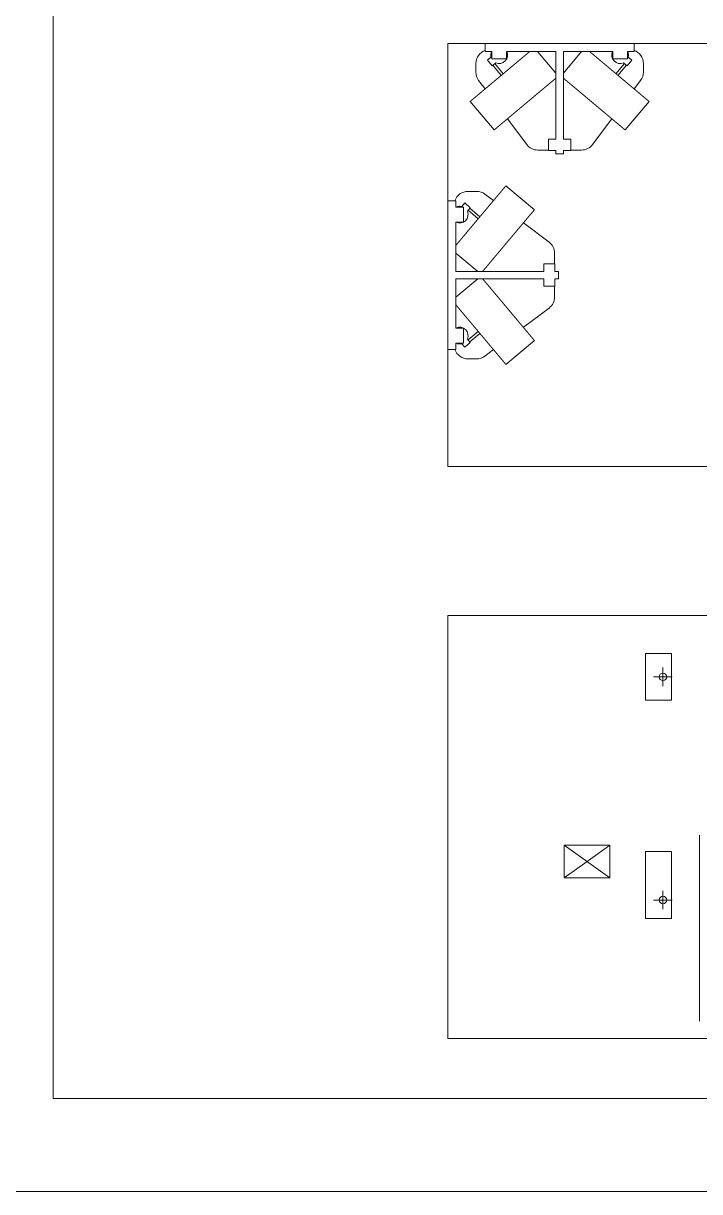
# Model space of a CAD drawing. Header units: millimetres. Extents: x 3056 to 110866, y 16649 to 58349.
# Drawn here: x 91226 to 94858, y 27499 to 33777 of the extents above; entities that cross this region are included whole.
import ezdxf

# ---------------------------------------------------------------- set-up
doc = ezdxf.new("R2010")
doc.units = ezdxf.units.MM
doc.layers.add('1', color=7, linetype='Continuous', true_color=0xffffff)

msp = doc.modelspace()

# ---------------------------------------------------------------- linework, layer by layer
at = {"layer": '1', "color": 143, "linetype": 'Continuous', "lineweight": 13}
for p, q in [((91386.5, 27999.3), (91386.5, 47349.3)), ((110866.5, 27999.3), (91386.5, 27999.3)), ((3056.5, 27499.3), (110866.5, 27499.3))]:
    msp.add_line(p, q, dxfattribs=at)
at = {"layer": '1', "color": 9, "linetype": 'Continuous', "lineweight": 13}
for p, q in [((91386.5, 27999.3), (91386.5, 47349.3)), ((93328.5, 27999.3), (91386.5, 27999.3))]:
    msp.add_line(p, q, dxfattribs=at)
at = {"layer": '1', "color": 80, "linetype": 'Continuous', "lineweight": 13}
for p, q in [((93506.5, 31395.3), (93506.5, 33669.3)), ((93506.5, 31395.3), (93506.5, 33669.3)), ((93506.5, 33669.3), (99133.5, 33669.3)), ((93506.5, 33669.3), (99133.5, 33669.3)), ((93706.5, 33669.3), (93706.5, 33626.3)), ((94506.5, 33669.3), (94506.5, 33626.3)), ((93706.5, 33626.3), (93741.5, 33626.3)), ((93737.6, 33595.1), (93718.9, 33579.4)), ((93741.5, 33626.3), (93741.5, 33586.3)), ((93821.5, 33586.3), (93741.5, 33586.3)), ((93821.5, 33626.3), (94086.5, 33626.3)), ((93821.5, 33626.3), (93821.5, 33586.3)), ((94086.5, 33509.2), (93988.2, 33626.3)), ((94086.5, 33626.3), (94086.5, 33154.3)), ((94126.5, 33626.3), (94126.5, 33154.3)), ((94224.7, 33626.3), (94126.5, 33509.2)), ((94126.5, 33626.3), (94391.5, 33626.3)), ((94391.5, 33626.3), (94391.5, 33586.3)), ((94471.5, 33586.3), (94391.5, 33586.3)), ((94471.5, 33626.3), (94506.5, 33626.3)), ((94471.5, 33626.3), (94471.5, 33586.3)), ((94475.3, 33595.1), (94494.1, 33579.4)), ((93656.5, 33515.3), (93656.5, 33561.3)), ((93744.1, 33549.3), (93718.9, 33579.4)), ((93762.9, 33565), (93744.1, 33549.3)), ((93747.6, 33552.2), (93793.2, 33497.8)), ((93803.9, 33506.8), (93758.3, 33561.2)), ((94454.7, 33561.2), (94409, 33506.8)), ((94419.7, 33497.8), (94465.4, 33552.2)), ((94450.1, 33565), (94468.8, 33549.3)), ((94468.8, 33549.3), (94494.1, 33579.4)), ((94556.5, 33561.3), (94556.5, 33515.3)), ((93671.5, 33470.3), (93705.8, 33424.5)), ((94507.1, 33424.5), (94541.5, 33470.3)), ((93626.2, 33357.7), (93754.8, 33204.5)), ((94458.2, 33204.5), (94586.7, 33357.7)), ((93826, 33264.2), (93929.5, 33126.3)), ((94283.5, 33126.3), (94386.9, 33264.2)), ((94046.5, 33154.3), (94046.5, 33094.3)), ((94086.5, 33154.3), (94046.5, 33154.3)), ((94126.5, 33154.3), (94166.5, 33154.3)), ((94166.5, 33154.3), (94166.5, 33094.3)), ((94046.5, 33096.3), (93989.5, 33096.3)), ((94086.5, 33094.3), (94046.5, 33094.3)), ((94086.5, 33094.3), (94086.5, 33076.3)), ((94126.5, 33094.3), (94166.5, 33094.3)), ((94126.5, 33094.3), (94126.5, 33076.3)), ((94126.7, 33091.6), (94126.5, 33091.6)), ((94126.7, 33091.6), (94126.7, 33094.3)), ((94223.5, 33096.3), (94166.5, 33096.3)), ((94126.5, 33076.3), (94086.5, 33076.3)), ((93971.3, 32776), (93818.1, 32904.6)), ((93614.5, 32874.3), (93660.5, 32874.3)), ((93751.3, 32824.9), (93705.5, 32859.3)), ((93506.5, 32824.3), (93549.5, 32824.3)), ((93549.5, 32789.3), (93549.5, 32824.3)), ((93549.5, 32789.3), (93589.5, 32789.3)), ((93580.6, 32793.2), (93596.4, 32811.9)), ((93589.5, 32789.3), (93589.5, 32709.3)), ((93626.5, 32786.7), (93596.4, 32811.9)), ((93610.7, 32767.9), (93626.5, 32786.7)), ((93614.6, 32772.5), (93669, 32726.8)), ((93678, 32737.6), (93623.6, 32783.2)), ((93549.5, 32709.3), (93589.5, 32709.3)), ((93549.5, 32444.3), (93549.5, 32709.3)), ((94049.5, 32601.3), (93911.5, 32704.8)), ((93549.5, 32542.5), (93666.5, 32444.3)), ((94079.5, 32541.3), (94079.5, 32484.3)), ((94021.5, 32484.3), (94081.5, 32484.3)), ((94021.5, 32444.3), (94021.5, 32484.3)), ((94081.5, 32444.3), (94081.5, 32484.3)), ((93549.5, 32444.3), (94021.5, 32444.3)), ((93549.5, 32139.3), (93549.5, 32404.3)), ((93666.5, 32404.3), (93549.5, 32306.1)), ((93549.5, 32404.3), (94021.5, 32404.3)), ((94021.5, 32404.3), (94021.5, 32364.3)), ((94084.1, 32444.6), (94081.5, 32444.5)), ((94081.5, 32444.3), (94099.5, 32444.3)), ((94081.5, 32404.3), (94099.5, 32404.3)), ((94081.5, 32404.3), (94081.5, 32364.3)), ((94084.1, 32444.6), (94084.1, 32444.3)), ((94099.5, 32444.3), (94099.5, 32404.3)), ((94021.5, 32364.3), (94081.5, 32364.3)), ((94079.5, 32364.3), (94079.5, 32307.3)), ((93911.5, 32143.8), (94049.5, 32247.3)), ((93549.5, 32139.3), (93589.5, 32139.3)), ((93589.5, 32139.3), (93589.5, 32059.3)), ((93610.7, 32080.7), (93626.5, 32061.9)), ((93669, 32121.8), (93614.6, 32076.1)), ((93623.6, 32065.4), (93678, 32111)), ((93506.5, 32024.3), (93549.5, 32024.3)), ((93549.5, 32059.3), (93589.5, 32059.3)), ((93549.5, 32024.3), (93549.5, 32059.3)), ((93580.6, 32055.4), (93596.4, 32036.7)), ((93626.5, 32061.9), (93596.4, 32036.7)), ((93705.5, 31989.3), (93751.3, 32023.7)), ((93818.1, 31944), (93971.3, 32072.6)), ((93660.5, 31974.3), (93614.5, 31974.3)), ((99133.5, 31395.3), (93506.5, 31395.3)), ((99133.5, 31395.3), (93506.5, 31395.3)), ((93506.5, 28321.3), (93506.5, 30595.3)), ((93506.5, 28321.3), (93506.5, 30595.3)), ((93506.5, 30595.3), (99133.5, 30595.3)), ((93506.5, 30595.3), (99133.5, 30595.3)), ((94707, 30390.3), (94567, 30390.3)), ((94567, 30390.3), (94567, 30140.3)), ((94707, 30140.3), (94707, 30390.3)), ((94711.5, 30265.3), (94611.5, 30265.3)), ((94661.5, 30215.3), (94661.5, 30315.3)), ((94567, 30140.3), (94707, 30140.3)), ((94131.5, 29360.3), (94375.5, 29186.3)), ((94131.5, 29360.3), (94375.5, 29360.3)), ((94131.5, 29186.3), (94131.5, 29360.3)), ((94375.5, 29360.3), (94253.5, 29273.3)), ((94375.5, 29360.3), (94375.5, 29186.3)), ((94567, 29326.3), (94567, 28966.3)), ((94707, 29326.3), (94567, 29326.3)), ((94707, 28966.3), (94707, 29326.3)), ((94131.5, 29186.3), (94253.5, 29273.3)), ((94375.5, 29186.3), (94131.5, 29186.3)), ((94711.5, 29066.3), (94611.5, 29066.3)), ((94661.5, 29016.3), (94661.5, 29116.3)), ((94567, 28966.3), (94707, 28966.3)), ((99133.5, 28321.3), (93506.5, 28321.3)), ((99133.5, 28321.3), (93506.5, 28321.3))]:
    msp.add_line(p, q, dxfattribs=at)
for centre in [(94661.5, 30265.3), (94661.5, 29066.3)]:
    msp.add_circle(centre, 20, dxfattribs=at)
for centre, radius, start, end in [((93731.5, 33561.3), 75, 109.47234, 180), ((93781.5, 33606.3), 45.2, 153.76834, 194.26216), ((93781.5, 33606.3), 45.2, 245.73784, 26.2321), ((94431.5, 33606.3), 45.2, 153.7679, 294.26216), ((94431.5, 33606.3), 45.2, 345.73784, 26.23166), ((94481.5, 33561.3), 75, 0, 70.52766), ((93731.5, 33515.3), 75, 180, 216.8699), ((94481.5, 33515.3), 75, 323.1301, 0), ((93989.5, 33171.3), 75, 216.8699, 270), ((94223.5, 33171.3), 75, 270, 323.1301), ((93614.5, 32799.3), 75, 90, 160.52766), ((93660.5, 32799.3), 75, 53.1301, 90), ((93569.5, 32749.3), 45.2, 75.73784, 116.23166), ((93569.5, 32749.3), 45.2, 243.7679, 24.26216), ((94004.5, 32541.3), 75, 0, 53.1301), ((94004.5, 32307.3), 75, 306.8699, 360), ((93569.5, 32099.3), 45.2, 335.73784, 116.2321), ((93614.5, 32049.3), 75, 199.47234, 270), ((93569.5, 32099.3), 45.2, 243.76834, 284.26216), ((93660.5, 32049.3), 75, 270, 306.8699)]:
    msp.add_arc(centre, radius, start, end, dxfattribs=at)
for points, knots in [([(93946.3, 33626.3), (93943.6, 33624), (93942.1, 33622.8), (93940.7, 33621.6), (93939.2, 33620.3), (93937.7, 33619), (93936.1, 33617.7), (93934.5, 33616.4), (93932.9, 33615), (93931.3, 33613.7), (93927.9, 33610.8), (93926.1, 33609.3), (93924.4, 33607.9), (93920.8, 33604.8), (93917, 33601.7), (93915.1, 33600.1), (93913.2, 33598.5), (93911.2, 33596.8), (93909.2, 33595.2), (93907.2, 33593.5), (93903.1, 33590), (93901.1, 33588.3), (93898.9, 33586.5), (93894.7, 33582.9), (93892.5, 33581.1), (93888.1, 33577.4), (93885.8, 33575.5), (93883.6, 33573.6), (93879, 33569.8), (93876.7, 33567.9), (93874.4, 33565.9), (93869.7, 33562), (93867.3, 33559.9), (93864.9, 33557.9), (93862.5, 33555.9), (93860, 33553.9), (93857.6, 33551.8), (93855.1, 33549.8), (93850.2, 33545.6), (93845.2, 33541.4), (93840.2, 33537.2), (93835.1, 33532.9), (93832.5, 33530.8), (93827.4, 33526.5), (93824.8, 33524.3), (93819.7, 33520), (93817.1, 33517.8), (93814.5, 33515.7), (93811.9, 33513.5), (93809.3, 33511.3), (93806.7, 33509.1), (93804.1, 33506.9), (93801.5, 33504.7), (93796.3, 33500.4), (93793.7, 33498.2), (93791, 33496), (93788.4, 33493.8), (93785.9, 33491.6), (93783.2, 33489.5), (93778.1, 33485.1), (93772.9, 33480.8), (93770.3, 33478.6), (93767.8, 33476.5), (93762.6, 33472.2), (93757.6, 33467.9), (93755, 33465.8), (93752.5, 33463.7), (93750, 33461.6), (93745, 33457.4), (93740.1, 33453.3), (93737.7, 33451.2), (93732.8, 33447.1), (93730.4, 33445.1), (93728, 33443.1), (93723.3, 33439.2), (93718.6, 33435.2), (93716.4, 33433.3), (93714.1, 33431.4), (93711.8, 33429.5), (93709.6, 33427.6), (93705.1, 33423.9), (93700.8, 33420.3), (93698.7, 33418.5), (93696.6, 33416.7), (93694.5, 33415), (93692.4, 33413.2), (93690.4, 33411.5), (93688.3, 33409.8), (93686.4, 33408.2), (93682.5, 33404.9), (93678.7, 33401.7), (93676.8, 33400.1), (93673.2, 33397.1), (93669.6, 33394.1), (93667.9, 33392.7), (93666.2, 33391.3), (93663, 33388.5), (93659.8, 33385.9), (93658.3, 33384.6), (93656.8, 33383.3), (93655.3, 33382.1), (93652.5, 33379.7), (93651.1, 33378.6), (93649.8, 33377.5), (93648.5, 33376.4), (93647.2, 33375.3), (93644.8, 33373.3), (93643.6, 33372.3), (93642.5, 33371.4), (93641.4, 33370.4), (93640.4, 33369.6), (93639.4, 33368.7), (93637.4, 33367.1), (93636.5, 33366.4), (93635.7, 33365.6), (93634, 33364.2), (93633.3, 33363.6), (93632.6, 33363), (93631.9, 33362.4), (93631.2, 33361.9), (93630.6, 33361.4), (93630.1, 33360.9), (93629, 33360.1), (93628.2, 33359.3), (93627.8, 33359), (93627.5, 33358.7), (93627.2, 33358.5), (93626.9, 33358.3), (93626.7, 33358.1), (93626.5, 33357.9), (93626.4, 33357.8), (93626.3, 33357.7), (93626.2, 33357.7), (93626.2, 33357.7)], [0, 0, 0.008593, 0.013095, 0.017594, 0.022313, 0.027014, 0.031931, 0.036829, 0.041921, 0.047017, 0.057596, 0.063079, 0.068558, 0.079865, 0.091513, 0.097522, 0.103508, 0.109664, 0.115836, 0.122154, 0.134944, 0.141401, 0.148036, 0.1614, 0.168169, 0.181937, 0.188967, 0.195982, 0.210264, 0.217532, 0.224776, 0.239517, 0.246986, 0.254436, 0.262004, 0.269569, 0.277212, 0.284852, 0.300321, 0.315924, 0.331662, 0.347527, 0.355499, 0.371522, 0.379533, 0.395667, 0.403761, 0.41186, 0.419966, 0.428092, 0.436227, 0.444357, 0.452495, 0.468763, 0.476921, 0.485055, 0.493185, 0.501291, 0.509422, 0.525618, 0.541752, 0.549783, 0.557795, 0.573786, 0.589659, 0.597528, 0.605401, 0.613226, 0.62877, 0.644172, 0.651816, 0.666961, 0.674434, 0.681927, 0.696676, 0.711219, 0.718364, 0.725533, 0.732552, 0.73959, 0.753405, 0.766959, 0.773578, 0.780221, 0.786705, 0.793205, 0.799531, 0.805873, 0.812057, 0.824254, 0.836119, 0.841951, 0.853313, 0.864295, 0.869613, 0.87491, 0.885157, 0.895008, 0.89974, 0.904487, 0.908998, 0.917852, 0.922176, 0.926282, 0.930385, 0.934282, 0.941854, 0.945549, 0.948995, 0.952457, 0.955678, 0.958914, 0.964927, 0.967705, 0.970478, 0.975565, 0.977861, 0.980171, 0.982248, 0.984305, 0.986149, 0.987973, 0.991146, 0.993852, 0.994948, 0.996063, 0.996926, 0.997784, 0.998386, 0.999011, 0.999375, 0.999743, 0.999869, 1, 1]), ([(94586.7, 33357.7), (94586.7, 33357.7), (94586.7, 33357.7), (94586.5, 33357.8), (94586.4, 33357.9), (94586.2, 33358.1), (94586, 33358.3), (94585.8, 33358.5), (94585.5, 33358.7), (94584.8, 33359.3), (94583.9, 33360.1), (94582.9, 33360.9), (94582.3, 33361.4), (94581.7, 33361.9), (94581.1, 33362.4), (94580.4, 33363), (94579.7, 33363.6), (94578.1, 33364.9), (94577.3, 33365.6), (94576.4, 33366.4), (94575.5, 33367.1), (94573.6, 33368.7), (94572.6, 33369.6), (94571.5, 33370.4), (94570.4, 33371.4), (94569.3, 33372.3), (94568.1, 33373.3), (94565.7, 33375.3), (94564.5, 33376.4), (94563.1, 33377.5), (94561.8, 33378.6), (94560.4, 33379.7), (94557.6, 33382.1), (94554.6, 33384.6), (94553.1, 33385.9), (94550, 33388.5), (94546.7, 33391.3), (94545, 33392.7), (94543.3, 33394.1), (94541.5, 33395.6), (94539.8, 33397.1), (94538, 33398.6), (94536.1, 33400.1), (94532.4, 33403.3), (94530.5, 33404.9), (94528.5, 33406.5), (94526.6, 33408.2), (94524.6, 33409.8), (94522.6, 33411.5), (94518.5, 33415), (94516.4, 33416.7), (94514.3, 33418.5), (94512.1, 33420.3), (94510, 33422.1), (94507.8, 33423.9), (94503.4, 33427.6), (94498.9, 33431.4), (94496.6, 33433.3), (94494.3, 33435.2), (94492, 33437.2), (94489.6, 33439.2), (94487.3, 33441.1), (94484.9, 33443.1), (94480.1, 33447.1), (94475.3, 33451.2), (94472.8, 33453.3), (94470.4, 33455.3), (94467.9, 33457.4), (94465.4, 33459.5), (94462.9, 33461.6), (94457.9, 33465.8), (94455.4, 33467.9), (94450.3, 33472.2), (94447.7, 33474.3), (94445.2, 33476.5), (94440, 33480.8), (94434.9, 33485.1), (94429.7, 33489.5), (94427.1, 33491.6), (94424.5, 33493.8), (94421.9, 33496), (94419.3, 33498.2), (94416.7, 33500.4), (94411.5, 33504.7), (94408.9, 33506.9), (94406.3, 33509.1), (94403.7, 33511.3), (94398.5, 33515.7), (94395.9, 33517.8), (94393.3, 33520), (94388.1, 33524.3), (94385.5, 33526.5), (94383, 33528.7), (94380.4, 33530.8), (94377.9, 33532.9), (94372.8, 33537.2), (94367.8, 33541.4), (94362.8, 33545.6), (94357.8, 33549.8), (94355.4, 33551.8), (94352.9, 33553.9), (94350.5, 33555.9), (94348.1, 33557.9), (94343.3, 33562), (94340.9, 33563.9), (94338.6, 33565.9), (94336.2, 33567.9), (94333.9, 33569.8), (94329.4, 33573.6), (94327.1, 33575.5), (94324.9, 33577.4), (94322.7, 33579.3), (94320.4, 33581.1), (94318.3, 33582.9), (94316.1, 33584.8), (94311.9, 33588.3), (94309.8, 33590), (94307.7, 33591.8), (94305.7, 33593.5), (94301.7, 33596.8), (94299.8, 33598.5), (94297.8, 33600.1), (94294.1, 33603.3), (94292.2, 33604.8), (94288.6, 33607.9), (94286.8, 33609.3), (94285.1, 33610.8), (94281.7, 33613.7), (94280, 33615), (94278.4, 33616.4), (94276.8, 33617.7), (94273.8, 33620.3), (94272.3, 33621.6), (94270.8, 33622.8), (94269.4, 33624), (94266.6, 33626.3)], [0, 0, 0.000112, 0.000239, 0.000607, 0.000971, 0.001596, 0.002217, 0.003075, 0.003938, 0.00613, 0.008836, 0.012009, 0.013852, 0.015676, 0.017753, 0.019811, 0.022121, 0.02698, 0.029504, 0.032277, 0.035055, 0.041068, 0.044305, 0.047545, 0.050987, 0.054453, 0.058128, 0.065701, 0.069598, 0.0737, 0.077827, 0.082131, 0.090986, 0.100243, 0.104975, 0.114827, 0.125073, 0.130371, 0.135688, 0.14118, 0.146691, 0.152353, 0.158034, 0.169737, 0.17575, 0.181768, 0.187928, 0.194112, 0.200454, 0.21328, 0.219765, 0.226407, 0.233046, 0.239804, 0.246581, 0.260396, 0.274473, 0.281622, 0.288787, 0.296059, 0.303311, 0.310705, 0.31808, 0.333027, 0.348172, 0.355835, 0.363483, 0.371218, 0.378956, 0.386782, 0.402461, 0.41035, 0.426223, 0.434199, 0.442195, 0.458257, 0.474391, 0.490588, 0.498699, 0.506825, 0.514956, 0.52309, 0.531228, 0.547497, 0.555654, 0.563785, 0.5719, 0.588152, 0.596231, 0.604326, 0.62046, 0.628491, 0.636518, 0.644494, 0.652467, 0.668331, 0.68407, 0.699674, 0.715143, 0.722783, 0.730426, 0.737991, 0.745559, 0.760498, 0.767849, 0.77522, 0.782484, 0.789732, 0.804014, 0.811029, 0.818059, 0.824943, 0.831847, 0.838597, 0.845366, 0.858596, 0.865073, 0.87153, 0.877863, 0.890334, 0.89649, 0.902496, 0.91431, 0.920153, 0.93146, 0.93692, 0.942403, 0.952983, 0.958079, 0.96317, 0.968088, 0.977686, 0.982406, 0.986904, 0.991407, 1, 1]), ([(94086.5, 33482.8), (94085.4, 33481.9), (94084.4, 33481.1), (94082.2, 33479.2), (94081, 33478.2), (94079.9, 33477.3), (94078.6, 33476.2), (94076.1, 33474.1), (94074.8, 33473), (94072, 33470.7), (94070.6, 33469.5), (94069.1, 33468.2), (94067.6, 33467), (94066.1, 33465.7), (94064.5, 33464.4), (94063, 33463.1), (94061.3, 33461.7), (94059.7, 33460.3), (94058, 33458.9), (94056.3, 33457.5), (94052.8, 33454.5), (94051, 33453), (94049.2, 33451.5), (94047.3, 33449.9), (94045.4, 33448.4), (94043.5, 33446.8), (94041.6, 33445.1), (94039.6, 33443.5), (94037.6, 33441.8), (94033.6, 33438.4), (94031.5, 33436.7), (94029.4, 33435), (94025.2, 33431.4), (94023, 33429.6), (94020.9, 33427.8), (94018.7, 33425.9), (94016.5, 33424.1), (94014.2, 33422.2), (94009.7, 33418.4), (94007.4, 33416.5), (94005.1, 33414.5), (94002.8, 33412.6), (94000.4, 33410.6), (93998, 33408.6), (93995.7, 33406.6), (93990.8, 33402.6), (93988.4, 33400.5), (93986, 33398.5), (93983.5, 33396.4), (93981.1, 33394.3), (93978.6, 33392.3), (93973.6, 33388.1), (93968.5, 33383.9), (93966, 33381.7), (93963.5, 33379.6), (93960.9, 33377.5), (93958.4, 33375.3), (93955.8, 33373.2), (93953.2, 33371), (93950.6, 33368.8), (93945.5, 33364.5), (93942.9, 33362.3), (93940.3, 33360.1), (93937.7, 33358), (93932.5, 33353.6), (93927.3, 33349.2), (93922.1, 33344.9), (93919.5, 33342.7), (93914.3, 33338.3), (93911.7, 33336.1), (93909.1, 33334), (93906.5, 33331.8), (93903.9, 33329.6), (93898.8, 33325.3), (93896.2, 33323.1), (93893.6, 33321), (93891.1, 33318.9), (93886, 33314.6), (93883.5, 33312.5), (93878.5, 33308.3), (93876, 33306.2), (93871, 33302), (93868.6, 33300), (93863.7, 33295.9), (93858.9, 33291.8), (93856.5, 33289.8), (93851.8, 33285.9), (93849.4, 33283.9), (93847.1, 33282), (93842.5, 33278.1), (93840.3, 33276.2), (93838, 33274.3), (93835.8, 33272.5), (93833.6, 33270.6), (93829.3, 33267), (93827.2, 33265.2), (93825, 33263.4), (93820.9, 33260), (93818.9, 33258.3), (93816.8, 33256.6), (93814.9, 33254.9), (93812.9, 33253.2), (93811, 33251.6), (93807.2, 33248.4), (93805.3, 33246.9), (93803.5, 33245.4), (93801.7, 33243.8), (93799.9, 33242.4), (93798.2, 33240.9), (93796.5, 33239.5), (93794.8, 33238), (93793.1, 33236.7), (93789.9, 33234), (93788.3, 33232.6), (93786.8, 33231.4), (93785.3, 33230.1), (93782.4, 33227.7), (93781, 33226.5), (93779.6, 33225.4), (93777, 33223.1), (93774.5, 33221.1), (93772.2, 33219.1), (93771.1, 33218.2), (93770, 33217.2), (93768.9, 33216.4), (93767.9, 33215.5), (93766.9, 33214.7), (93766, 33213.9), (93765.1, 33213.1), (93764.2, 33212.4), (93763.4, 33211.7), (93762.6, 33211), (93761.1, 33209.8), (93760.4, 33209.2), (93759.8, 33208.7), (93758.6, 33207.7), (93757.6, 33206.8), (93757.2, 33206.5), (93756.7, 33206.1), (93756.4, 33205.8), (93756, 33205.5), (93755.5, 33205.1), (93755.3, 33204.9), (93755.1, 33204.7), (93755, 33204.6), (93754.8, 33204.5), (93754.8, 33204.5), (93754.8, 33204.5)], [0, 0, 0.003119, 0.006216, 0.012852, 0.016391, 0.019912, 0.023669, 0.031358, 0.03531, 0.043611, 0.047975, 0.05232, 0.056879, 0.061415, 0.066164, 0.070891, 0.075832, 0.08075, 0.085855, 0.090963, 0.101547, 0.107007, 0.112463, 0.118084, 0.123723, 0.129508, 0.135307, 0.141248, 0.147205, 0.1594, 0.16565, 0.171904, 0.184672, 0.191205, 0.197719, 0.204381, 0.211025, 0.217813, 0.231475, 0.238367, 0.245377, 0.252372, 0.259485, 0.266594, 0.273784, 0.288296, 0.295597, 0.302973, 0.310346, 0.317811, 0.325271, 0.34033, 0.355519, 0.363155, 0.370807, 0.3785, 0.386213, 0.393945, 0.401692, 0.409477, 0.42507, 0.432867, 0.440705, 0.448529, 0.464221, 0.479921, 0.495622, 0.503468, 0.519138, 0.52698, 0.534777, 0.542589, 0.550374, 0.565906, 0.573638, 0.58135, 0.589044, 0.604355, 0.611953, 0.627077, 0.63461, 0.649539, 0.656934, 0.671615, 0.686128, 0.69334, 0.707567, 0.714566, 0.721579, 0.735371, 0.742159, 0.748951, 0.755595, 0.762262, 0.775335, 0.781723, 0.788129, 0.800638, 0.806739, 0.81286, 0.818805, 0.824765, 0.830572, 0.842019, 0.847643, 0.853122, 0.858586, 0.863882, 0.869181, 0.874309, 0.879421, 0.884362, 0.89406, 0.89881, 0.903354, 0.907916, 0.916652, 0.920825, 0.924979, 0.932898, 0.94042, 0.947507, 0.950851, 0.954173, 0.957296, 0.960401, 0.963302, 0.9662, 0.96888, 0.971557, 0.973993, 0.976448, 0.980908, 0.982893, 0.984894, 0.988414, 0.991477, 0.992782, 0.994084, 0.995146, 0.996222, 0.997879, 0.99846, 0.999063, 0.999414, 0.99977, 0.999892, 1, 1]), ([(94458.2, 33204.5), (94458.1, 33204.5), (94458.1, 33204.5), (94458, 33204.6), (94457.9, 33204.7), (94457.7, 33204.9), (94457.5, 33205.1), (94456.9, 33205.5), (94456.6, 33205.8), (94456.2, 33206.1), (94455.8, 33206.5), (94455.4, 33206.8), (94454.3, 33207.7), (94453.8, 33208.2), (94453.2, 33208.7), (94452.5, 33209.2), (94451.8, 33209.8), (94451.1, 33210.4), (94450.4, 33211), (94448.7, 33212.4), (94447.8, 33213.1), (94447, 33213.9), (94446, 33214.7), (94444, 33216.4), (94443, 33217.2), (94441.9, 33218.2), (94440.8, 33219.1), (94438.4, 33221.1), (94435.9, 33223.1), (94433.3, 33225.4), (94431.9, 33226.5), (94430.5, 33227.7), (94427.6, 33230.1), (94424.6, 33232.6), (94423, 33234), (94421.5, 33235.3), (94419.8, 33236.7), (94416.5, 33239.5), (94413, 33242.4), (94411.3, 33243.8), (94409.5, 33245.4), (94407.6, 33246.9), (94405.8, 33248.4), (94403.9, 33250), (94402, 33251.6), (94400.1, 33253.2), (94398.1, 33254.9), (94396.1, 33256.6), (94394.1, 33258.3), (94392, 33260), (94387.9, 33263.4), (94385.8, 33265.2), (94383.7, 33267), (94381.5, 33268.8), (94377.1, 33272.5), (94374.9, 33274.3), (94372.7, 33276.2), (94370.4, 33278.1), (94365.8, 33282), (94363.5, 33283.9), (94361.2, 33285.9), (94356.5, 33289.8), (94354.1, 33291.8), (94351.7, 33293.8), (94349.3, 33295.9), (94346.8, 33297.9), (94344.4, 33300), (94341.9, 33302), (94337, 33306.2), (94334.5, 33308.3), (94329.5, 33312.5), (94326.9, 33314.6), (94321.9, 33318.9), (94319.3, 33321), (94316.8, 33323.1), (94314.2, 33325.3), (94311.6, 33327.5), (94309, 33329.6), (94306.5, 33331.8), (94303.9, 33334), (94301.3, 33336.1), (94298.7, 33338.3), (94296.1, 33340.5), (94293.5, 33342.7), (94290.9, 33344.9), (94285.7, 33349.2), (94283.1, 33351.4), (94280.5, 33353.6), (94277.9, 33355.8), (94275.3, 33358), (94272.7, 33360.1), (94270.1, 33362.3), (94267.5, 33364.5), (94264.9, 33366.7), (94262.3, 33368.8), (94259.7, 33371), (94257.1, 33373.2), (94254.6, 33375.3), (94252, 33377.5), (94249.5, 33379.6), (94246.9, 33381.7), (94244.4, 33383.9), (94239.4, 33388.1), (94234.4, 33392.3), (94231.9, 33394.3), (94229.4, 33396.4), (94227, 33398.5), (94224.5, 33400.5), (94222.1, 33402.6), (94219.7, 33404.6), (94214.9, 33408.6), (94212.6, 33410.6), (94207.9, 33414.5), (94203.3, 33418.4), (94201, 33420.3), (94198.7, 33422.2), (94196.5, 33424.1), (94194.3, 33425.9), (94189.9, 33429.6), (94187.7, 33431.4), (94183.5, 33435), (94181.4, 33436.7), (94179.4, 33438.4), (94175.3, 33441.8), (94173.3, 33443.5), (94171.4, 33445.1), (94169.4, 33446.8), (94167.5, 33448.4), (94165.6, 33449.9), (94163.8, 33451.5), (94162, 33453), (94160.2, 33454.5), (94158.4, 33456), (94156.6, 33457.5), (94155, 33458.9), (94153.3, 33460.3), (94151.6, 33461.7), (94150, 33463.1), (94148.4, 33464.4), (94146.8, 33465.7), (94145.3, 33467), (94143.8, 33468.2), (94142.4, 33469.5), (94139.6, 33471.8), (94138.2, 33473), (94136.9, 33474.1), (94134.3, 33476.2), (94133.1, 33477.3), (94131.9, 33478.2), (94130.7, 33479.2), (94128.5, 33481.1), (94127.5, 33481.9), (94126.5, 33482.8)], [0, 0, 0.000126, 0.00023, 0.000585, 0.000955, 0.00154, 0.002139, 0.003796, 0.004854, 0.005916, 0.007217, 0.008523, 0.011585, 0.013346, 0.015125, 0.017106, 0.019111, 0.021322, 0.023552, 0.028462, 0.031138, 0.0338, 0.036697, 0.042722, 0.045827, 0.049167, 0.052493, 0.05958, 0.067101, 0.07502, 0.079193, 0.083348, 0.092083, 0.101209, 0.105958, 0.110712, 0.115638, 0.12571, 0.136118, 0.141414, 0.146897, 0.152357, 0.158, 0.163624, 0.169428, 0.175235, 0.181195, 0.187159, 0.193261, 0.199381, 0.211889, 0.218277, 0.224684, 0.231202, 0.244405, 0.251067, 0.257841, 0.264629, 0.278421, 0.285434, 0.292452, 0.306678, 0.313891, 0.321099, 0.328385, 0.335693, 0.343084, 0.350461, 0.36539, 0.372923, 0.388047, 0.395645, 0.410956, 0.41865, 0.426362, 0.434113, 0.441845, 0.449626, 0.457411, 0.465223, 0.473039, 0.480862, 0.488701, 0.496532, 0.504378, 0.520078, 0.527947, 0.535798, 0.543625, 0.551471, 0.559313, 0.567133, 0.574949, 0.582742, 0.590523, 0.598308, 0.606055, 0.613787, 0.6215, 0.629193, 0.636845, 0.6445, 0.659689, 0.674747, 0.682189, 0.689654, 0.697026, 0.704422, 0.711703, 0.719007, 0.733425, 0.740515, 0.754642, 0.768525, 0.775421, 0.782205, 0.788975, 0.795637, 0.808795, 0.815328, 0.828096, 0.83435, 0.8406, 0.852795, 0.858751, 0.864693, 0.870492, 0.876277, 0.881916, 0.887537, 0.892993, 0.898471, 0.903745, 0.909036, 0.914145, 0.91925, 0.924187, 0.929108, 0.933854, 0.938585, 0.94314, 0.94768, 0.952044, 0.96054, 0.964709, 0.968642, 0.976331, 0.980088, 0.983628, 0.987148, 0.993784, 0.9969, 1, 1]), ([(93818.1, 32904.6), (93818, 32904.5), (93817.9, 32904.4), (93817.8, 32904.2), (93817.7, 32904.1), (93817.5, 32903.9), (93817, 32903.3), (93816.7, 32902.9), (93816.4, 32902.6), (93815.7, 32901.7), (93815.3, 32901.2), (93814.9, 32900.7), (93814.4, 32900.1), (93813.9, 32899.5), (93813.3, 32898.9), (93812.8, 32898.2), (93812.2, 32897.5), (93811.5, 32896.7), (93810.8, 32895.9), (93810.2, 32895.1), (93809.4, 32894.2), (93808.7, 32893.3), (93807.9, 32892.4), (93806.2, 32890.4), (93805.3, 32889.3), (93803.5, 32887.1), (93801.5, 32884.8), (93800.4, 32883.5), (93799.4, 32882.3), (93798.3, 32881), (93797.2, 32879.7), (93796, 32878.3), (93794.9, 32876.9), (93792.4, 32874), (93789.9, 32871), (93787.2, 32867.8), (93784.5, 32864.5), (93781.6, 32861.1), (93780.2, 32859.4), (93778.7, 32857.6), (93775.6, 32854), (93774.1, 32852.1), (93772.5, 32850.2), (93770.9, 32848.3), (93769.3, 32846.4), (93765.9, 32842.4), (93764.2, 32840.4), (93762.5, 32838.4), (93759.1, 32834.2), (93755.5, 32830), (93751.9, 32825.6), (93750, 32823.4), (93748.1, 32821.2), (93746.2, 32819), (93744.4, 32816.7), (93742.4, 32814.4), (93740.5, 32812.1), (93738.6, 32809.8), (93736.6, 32807.5), (93734.6, 32805.1), (93732.6, 32802.7), (93730.6, 32800.3), (93728.6, 32798), (93726.6, 32795.5), (93724.6, 32793.1), (93720.5, 32788.2), (93718.4, 32785.7), (93714.2, 32780.7), (93712.1, 32778.2), (93707.9, 32773.2), (93703.6, 32768.1), (93699.3, 32763), (93697.2, 32760.4), (93695, 32757.9), (93690.7, 32752.7), (93688.5, 32750.1), (93684.1, 32744.9), (93682, 32742.3), (93679.8, 32739.7), (93677.6, 32737.1), (93675.4, 32734.5), (93673.2, 32731.9), (93671, 32729.3), (93668.8, 32726.7), (93666.7, 32724.1), (93664.5, 32721.5), (93660.1, 32716.3), (93657.9, 32713.7), (93655.8, 32711.1), (93653.6, 32708.5), (93651.4, 32705.9), (93647.1, 32700.8), (93645, 32698.2), (93642.8, 32695.7), (93638.6, 32690.6), (93634.3, 32685.6), (93630.1, 32680.6), (93626, 32675.6), (93623.9, 32673.2), (93619.9, 32668.3), (93617.8, 32665.9), (93615.8, 32663.5), (93613.8, 32661.1), (93609.9, 32656.4), (93607.9, 32654.1), (93606, 32651.8), (93604, 32649.5), (93600.2, 32644.9), (93598.3, 32642.7), (93596.5, 32640.5), (93594.7, 32638.3), (93592.8, 32636.1), (93591, 32634), (93587.5, 32629.7), (93585.7, 32627.6), (93582.3, 32623.5), (93580.6, 32621.5), (93577.3, 32617.6), (93575.7, 32615.7), (93574.1, 32613.7), (93570.9, 32610), (93569.4, 32608.2), (93567.9, 32606.4), (93566.4, 32604.6), (93565, 32602.9), (93563.5, 32601.2), (93560.7, 32597.9), (93559.4, 32596.2), (93558.1, 32594.7), (93556.7, 32593.1), (93555.5, 32591.6), (93554.2, 32590.1), (93551.8, 32587.2), (93549.5, 32584.4)], [0, 0, 0.000243, 0.000603, 0.000984, 0.001588, 0.002212, 0.003937, 0.005043, 0.006144, 0.008832, 0.010419, 0.012018, 0.013839, 0.015681, 0.01774, 0.01982, 0.022117, 0.024431, 0.026967, 0.029514, 0.032283, 0.035064, 0.038067, 0.044301, 0.047532, 0.054452, 0.061797, 0.065693, 0.069594, 0.073714, 0.077817, 0.082145, 0.086456, 0.095511, 0.104972, 0.114823, 0.12507, 0.135698, 0.141186, 0.146686, 0.158034, 0.163877, 0.169732, 0.175737, 0.181759, 0.194126, 0.200463, 0.206788, 0.219775, 0.233029, 0.246583, 0.253499, 0.260402, 0.267444, 0.274469, 0.281632, 0.288779, 0.296054, 0.303318, 0.310688, 0.31808, 0.325563, 0.333024, 0.340593, 0.348177, 0.363486, 0.371233, 0.38677, 0.394593, 0.41035, 0.426211, 0.442191, 0.450227, 0.458246, 0.474388, 0.482495, 0.498702, 0.506818, 0.514961, 0.523087, 0.531234, 0.539365, 0.547512, 0.555639, 0.563781, 0.571907, 0.58814, 0.596242, 0.604332, 0.612399, 0.620454, 0.636515, 0.644488, 0.652478, 0.668325, 0.684077, 0.699681, 0.715132, 0.722798, 0.738006, 0.745554, 0.753026, 0.760483, 0.775219, 0.782473, 0.789739, 0.796881, 0.811033, 0.818065, 0.824943, 0.831837, 0.838604, 0.845351, 0.858591, 0.865075, 0.877852, 0.884184, 0.896495, 0.902502, 0.908498, 0.920155, 0.925801, 0.931462, 0.936936, 0.942398, 0.9477, 0.958078, 0.963187, 0.968082, 0.972998, 0.977695, 0.982408, 0.991407, 1, 1]), ([(93971.3, 32776), (93971.3, 32776), (93971.2, 32775.9), (93971.1, 32775.8), (93971, 32775.7), (93970.9, 32775.5), (93970.7, 32775.3), (93970.2, 32774.7), (93969.9, 32774.4), (93969.7, 32774), (93968.9, 32773.2), (93968.5, 32772.7), (93967.6, 32771.6), (93967.1, 32771), (93966.5, 32770.3), (93966, 32769.7), (93965.4, 32768.9), (93964.7, 32768.2), (93964.1, 32767.4), (93963.4, 32766.6), (93962.6, 32765.7), (93961.9, 32764.8), (93961.1, 32763.8), (93959.4, 32761.8), (93958.5, 32760.8), (93957.6, 32759.7), (93956.7, 32758.6), (93955.7, 32757.4), (93954.7, 32756.2), (93953.7, 32755), (93952.6, 32753.8), (93950.4, 32751.1), (93949.3, 32749.7), (93948.1, 32748.4), (93945.7, 32745.5), (93943.1, 32742.4), (93940.5, 32739.3), (93939.1, 32737.6), (93937.7, 32736), (93934.9, 32732.6), (93931.9, 32729.1), (93928.9, 32725.5), (93927.3, 32723.6), (93925.8, 32721.7), (93924.1, 32719.8), (93920.9, 32715.9), (93919.2, 32713.9), (93915.8, 32709.9), (93914.1, 32707.8), (93912.3, 32705.7), (93908.8, 32701.5), (93905.1, 32697.1), (93901.4, 32692.7), (93899.5, 32690.5), (93897.6, 32688.2), (93895.7, 32685.9), (93893.8, 32683.7), (93889.9, 32679), (93887.9, 32676.6), (93885.9, 32674.3), (93883.9, 32671.9), (93881.9, 32669.5), (93877.9, 32664.7), (93873.8, 32659.8), (93871.7, 32657.3), (93869.6, 32654.8), (93865.4, 32649.8), (93861.2, 32644.8), (93856.9, 32639.7), (93854.8, 32637.1), (93852.6, 32634.6), (93848.3, 32629.4), (93846.2, 32626.9), (93844, 32624.3), (93841.8, 32621.7), (93839.6, 32619.1), (93835.3, 32613.9), (93830.9, 32608.7), (93828.7, 32606.1), (93826.5, 32603.5), (93824.4, 32600.9), (93822.2, 32598.3), (93820, 32595.7), (93817.8, 32593.1), (93813.4, 32587.9), (93809.1, 32582.7), (93806.9, 32580.1), (93804.8, 32577.5), (93800.5, 32572.4), (93798.3, 32569.9), (93796.2, 32567.3), (93791.9, 32562.2), (93789.8, 32559.7), (93787.7, 32557.2), (93783.5, 32552.2), (93781.4, 32549.7), (93777.3, 32544.8), (93773.2, 32539.9), (93771.2, 32537.5), (93769.2, 32535.1), (93767.2, 32532.7), (93765.2, 32530.4), (93763.2, 32528), (93761.3, 32525.7), (93759.3, 32523.4), (93755.5, 32518.8), (93753.6, 32516.5), (93751.7, 32514.3), (93748, 32509.9), (93746.2, 32507.7), (93744.4, 32505.6), (93740.8, 32501.3), (93737.3, 32497.2), (93735.6, 32495.2), (93733.9, 32493.1), (93732.3, 32491.2), (93730.6, 32489.2), (93729, 32487.3), (93725.8, 32483.5), (93724.3, 32481.6), (93722.8, 32479.8), (93721.2, 32478), (93718.3, 32474.5), (93716.9, 32472.8), (93715.4, 32471.1), (93714.1, 32469.5), (93712.7, 32467.8), (93711.4, 32466.2), (93710.1, 32464.7), (93707.5, 32461.7), (93706.3, 32460.2), (93705.1, 32458.8), (93703.9, 32457.4), (93701.7, 32454.7), (93700.6, 32453.4), (93699.6, 32452.1), (93698.5, 32450.9), (93696.5, 32448.6), (93695.6, 32447.5), (93694.7, 32446.4), (93693.8, 32445.3), (93693, 32444.3)], [0, 0, 0.000117, 0.000251, 0.000604, 0.000951, 0.001553, 0.002135, 0.0038, 0.004863, 0.00593, 0.008524, 0.010067, 0.013351, 0.015129, 0.017116, 0.019119, 0.021336, 0.023564, 0.026012, 0.02847, 0.031138, 0.03381, 0.036719, 0.042731, 0.045844, 0.049168, 0.052507, 0.056046, 0.05959, 0.06335, 0.067106, 0.075026, 0.079198, 0.083353, 0.092092, 0.101213, 0.110715, 0.11566, 0.120584, 0.130831, 0.14142, 0.152362, 0.157996, 0.163646, 0.169437, 0.181212, 0.187154, 0.199384, 0.205635, 0.211897, 0.224684, 0.237755, 0.251071, 0.257846, 0.264637, 0.27153, 0.278438, 0.292448, 0.299561, 0.306685, 0.313886, 0.321103, 0.335706, 0.350471, 0.357942, 0.365403, 0.380466, 0.395662, 0.41096, 0.418671, 0.426367, 0.441867, 0.449635, 0.457424, 0.465228, 0.473046, 0.488708, 0.504387, 0.51225, 0.520092, 0.52795, 0.535797, 0.543635, 0.551488, 0.567149, 0.582756, 0.59054, 0.598314, 0.613809, 0.621499, 0.62921, 0.644504, 0.652102, 0.659684, 0.674738, 0.68221, 0.697048, 0.711725, 0.71902, 0.72622, 0.733432, 0.740541, 0.747633, 0.75465, 0.76165, 0.775426, 0.782216, 0.788987, 0.802293, 0.808809, 0.81534, 0.828117, 0.8406, 0.84671, 0.852805, 0.858763, 0.864706, 0.870508, 0.881924, 0.887549, 0.893002, 0.898466, 0.90904, 0.914162, 0.919263, 0.924198, 0.929113, 0.933861, 0.93859, 0.947697, 0.952043, 0.956406, 0.960557, 0.968659, 0.97261, 0.976345, 0.980095, 0.987165, 0.990483, 0.993797, 0.996907, 1, 1]), ([(93693, 32404.3), (93693.8, 32403.3), (93694.7, 32402.2), (93695.6, 32401.1), (93696.5, 32400), (93698.5, 32397.7), (93699.6, 32396.4), (93700.6, 32395.2), (93702.8, 32392.6), (93703.9, 32391.2), (93705.1, 32389.8), (93706.3, 32388.4), (93707.5, 32386.9), (93708.8, 32385.4), (93710.1, 32383.9), (93712.7, 32380.8), (93714.1, 32379.1), (93715.5, 32377.5), (93716.9, 32375.8), (93718.3, 32374.1), (93719.8, 32372.3), (93721.3, 32370.6), (93722.8, 32368.8), (93724.3, 32367), (93725.9, 32365.1), (93727.4, 32363.2), (93729, 32361.3), (93730.7, 32359.4), (93732.3, 32357.4), (93735.7, 32353.4), (93737.4, 32351.4), (93739.1, 32349.3), (93740.9, 32347.2), (93742.6, 32345.1), (93744.4, 32343), (93746.2, 32340.8), (93748, 32338.6), (93751.8, 32334.2), (93753.6, 32332), (93755.5, 32329.7), (93757.5, 32327.4), (93759.4, 32325.2), (93761.3, 32322.8), (93763.3, 32320.5), (93767.2, 32315.8), (93771.3, 32311), (93775.3, 32306.2), (93779.4, 32301.2), (93781.5, 32298.8), (93783.6, 32296.3), (93787.8, 32291.3), (93792, 32286.3), (93794.1, 32283.7), (93796.3, 32281.2), (93798.4, 32278.6), (93800.6, 32276.1), (93804.9, 32270.9), (93809.2, 32265.8), (93811.4, 32263.2), (93813.6, 32260.6), (93817.9, 32255.4), (93820.1, 32252.8), (93822.3, 32250.2), (93824.5, 32247.6), (93826.7, 32244.9)], [0, 0, 0.006482, 0.012921, 0.019852, 0.02676, 0.041476, 0.049293, 0.057078, 0.073536, 0.082177, 0.09086, 0.099909, 0.108989, 0.118477, 0.127933, 0.147694, 0.157976, 0.168217, 0.178877, 0.189505, 0.200553, 0.211569, 0.222952, 0.234303, 0.246065, 0.257784, 0.269838, 0.281926, 0.294296, 0.319438, 0.332124, 0.345169, 0.358171, 0.37147, 0.384811, 0.398383, 0.411988, 0.439706, 0.453842, 0.467955, 0.482335, 0.496683, 0.511298, 0.52588, 0.555493, 0.585537, 0.615935, 0.646679, 0.662242, 0.677771, 0.709137, 0.74078, 0.75674, 0.772667, 0.788728, 0.804746, 0.837021, 0.869459, 0.885711, 0.901987, 0.934607, 0.950932, 0.967299, 0.983633, 1, 1]), ([(93549.5, 32264.2), (93551.8, 32261.4), (93553, 32260), (93554.2, 32258.5), (93556.7, 32255.5), (93558.1, 32253.9), (93559.4, 32252.3), (93562.1, 32249.1), (93563.5, 32247.4), (93565, 32245.7), (93567.9, 32242.2), (93571, 32238.5), (93574.1, 32234.8), (93575.7, 32232.9), (93577.3, 32231), (93580.7, 32227), (93582.3, 32225), (93585.8, 32220.9), (93587.5, 32218.8), (93589.3, 32216.7), (93591.1, 32214.6), (93594.7, 32210.2), (93598.4, 32205.8), (93602.2, 32201.3), (93604.1, 32199), (93608, 32194.4), (93610, 32192), (93612, 32189.7), (93613.9, 32187.3), (93618, 32182.5), (93622, 32177.7), (93624.1, 32175.2), (93626.1, 32172.8), (93630.3, 32167.8), (93632.4, 32165.3), (93634.5, 32162.8), (93638.8, 32157.8), (93640.9, 32155.2), (93643, 32152.7), (93647.3, 32147.6), (93649.5, 32145), (93651.6, 32142.4), (93656, 32137.2), (93658.2, 32134.6), (93660.3, 32132), (93662.5, 32129.4), (93664.7, 32126.8), (93669.1, 32121.6), (93673.5, 32116.4)], [0, 0, 0.018636, 0.028429, 0.038176, 0.058628, 0.069253, 0.079913, 0.102069, 0.11353, 0.125036, 0.148783, 0.173345, 0.19863, 0.211665, 0.224664, 0.251445, 0.265136, 0.29293, 0.306961, 0.321348, 0.3357, 0.365063, 0.394963, 0.425482, 0.440964, 0.472253, 0.487988, 0.503965, 0.519978, 0.552397, 0.58521, 0.601837, 0.618419, 0.652004, 0.668937, 0.685895, 0.720049, 0.73728, 0.754466, 0.789115, 0.806543, 0.823996, 0.858997, 0.876569, 0.894106, 0.911745, 0.929349, 0.964659, 1, 1]), ([(93826.7, 32244.9), (93828.9, 32242.3), (93831, 32239.7), (93835.4, 32234.5), (93839.8, 32229.4), (93844.1, 32224.2), (93846.3, 32221.6), (93848.4, 32219), (93850.6, 32216.4), (93852.7, 32213.9), (93854.9, 32211.3), (93857, 32208.8), (93859.2, 32206.2), (93861.3, 32203.7), (93863.4, 32201.2), (93865.5, 32198.7), (93869.7, 32193.7), (93873.9, 32188.7), (93878, 32183.8), (93882, 32179), (93884, 32176.6), (93886, 32174.2), (93888, 32171.9), (93890, 32169.5), (93891.9, 32167.2), (93893.9, 32164.8), (93897.7, 32160.3), (93899.6, 32158), (93903.3, 32153.6), (93905.2, 32151.4), (93907, 32149.2), (93908.8, 32147), (93912.4, 32142.8), (93914.1, 32140.7), (93917.6, 32136.6), (93920.9, 32132.6), (93924.2, 32128.7), (93925.8, 32126.8), (93928.9, 32123.1), (93932, 32119.4), (93934.9, 32115.9), (93936.3, 32114.2), (93937.8, 32112.5), (93939.2, 32110.9), (93940.5, 32109.3), (93943.2, 32106.1), (93945.7, 32103.1), (93946.9, 32101.7), (93948.1, 32100.2), (93949.3, 32098.8), (93950.4, 32097.4), (93952.6, 32094.8), (93953.7, 32093.6), (93954.7, 32092.3), (93955.7, 32091.2), (93956.7, 32090), (93957.6, 32088.9), (93958.6, 32087.8), (93959.4, 32086.7), (93960.3, 32085.7), (93961.1, 32084.7), (93961.9, 32083.8), (93963.4, 32082), (93964.1, 32081.2), (93964.8, 32080.4), (93965.4, 32079.7), (93966, 32078.9), (93966.5, 32078.3), (93967.1, 32077.6), (93968.1, 32076.4), (93968.5, 32075.9), (93969.3, 32075), (93969.7, 32074.6), (93969.9, 32074.2), (93970.2, 32073.8), (93970.7, 32073.3), (93970.9, 32073.1), (93971, 32072.9), (93971.1, 32072.8), (93971.2, 32072.7), (93971.3, 32072.6), (93971.3, 32072.6)], [0, 0, 0.015092, 0.030214, 0.060372, 0.090502, 0.120526, 0.135507, 0.150458, 0.165363, 0.180248, 0.195078, 0.209878, 0.224585, 0.239331, 0.253923, 0.268536, 0.297516, 0.326204, 0.354599, 0.382694, 0.396542, 0.410421, 0.424101, 0.437751, 0.451253, 0.464725, 0.491236, 0.504304, 0.530147, 0.54295, 0.555489, 0.568058, 0.592647, 0.604698, 0.628447, 0.651673, 0.674254, 0.685419, 0.707097, 0.728145, 0.748504, 0.758329, 0.768185, 0.777692, 0.787159, 0.805437, 0.82298, 0.831354, 0.839759, 0.847747, 0.855775, 0.871, 0.878236, 0.885433, 0.892274, 0.899085, 0.905481, 0.911898, 0.91789, 0.923853, 0.929451, 0.935018, 0.945287, 0.950017, 0.954709, 0.958976, 0.963264, 0.967088, 0.970942, 0.977705, 0.980675, 0.98611, 0.988597, 0.990651, 0.992695, 0.995899, 0.99702, 0.99817, 0.998848, 0.999516, 0.999774, 1, 1]), ([(93673.5, 32116.4), (93677.8, 32111.2), (93680, 32108.6), (93682.2, 32106), (93684.4, 32103.4), (93686.5, 32100.8), (93688.7, 32098.2), (93690.9, 32095.6), (93693.1, 32093), (93695.2, 32090.5), (93697.4, 32087.9), (93699.5, 32085.3), (93701.7, 32082.8), (93703.8, 32080.2), (93708.1, 32075.1), (93710.2, 32072.6), (93712.3, 32070.1), (93716.5, 32065.1), (93720.6, 32060.2), (93722.7, 32057.7), (93724.8, 32055.3), (93726.8, 32052.9), (93728.8, 32050.4), (93730.8, 32048), (93732.8, 32045.7), (93736.8, 32040.9), (93740.7, 32036.3), (93742.6, 32034), (93746.4, 32029.5), (93750.1, 32025), (93752, 32022.8), (93755.6, 32018.5), (93759.2, 32014.2), (93760.9, 32012.2), (93762.7, 32010.1), (93764.4, 32008.1), (93766.1, 32006), (93767.7, 32004.1), (93769.4, 32002.1), (93772.6, 31998.3), (93774.2, 31996.4), (93775.7, 31994.5), (93777.2, 31992.7), (93778.8, 31990.9), (93780.2, 31989.1), (93781.7, 31987.4), (93783.1, 31985.7), (93784.6, 31984), (93785.9, 31982.3), (93787.3, 31980.7), (93790, 31977.6), (93791.2, 31976.1), (93793.7, 31973.1), (93794.9, 31971.7), (93797.2, 31968.9), (93798.3, 31967.6), (93799.4, 31966.3), (93800.5, 31965), (93801.5, 31963.8), (93803.5, 31961.4), (93804.4, 31960.3), (93805.3, 31959.2), (93806.2, 31958.2), (93807.1, 31957.2), (93807.9, 31956.2), (93808.7, 31955.2), (93809.4, 31954.3), (93810.2, 31953.5), (93811.5, 31951.8), (93812.2, 31951.1), (93812.8, 31950.4), (93813.3, 31949.7), (93813.9, 31949), (93814.4, 31948.5), (93814.9, 31947.9), (93815.7, 31946.9), (93816.1, 31946.4), (93816.4, 31946), (93816.7, 31945.6), (93817, 31945.3), (93817.3, 31945), (93817.7, 31944.5), (93817.8, 31944.3), (93817.9, 31944.2), (93818, 31944.1), (93818.1, 31944)], [0, 0, 0.030176, 0.04529, 0.060373, 0.075439, 0.090474, 0.105522, 0.12053, 0.135481, 0.150462, 0.165338, 0.180244, 0.195045, 0.209875, 0.239308, 0.253922, 0.268514, 0.297486, 0.326184, 0.340412, 0.35461, 0.368628, 0.382667, 0.396546, 0.410404, 0.437764, 0.464709, 0.477995, 0.50429, 0.530124, 0.542937, 0.568075, 0.592665, 0.604686, 0.616729, 0.628458, 0.640226, 0.651663, 0.66313, 0.68541, 0.696275, 0.70711, 0.717613, 0.728138, 0.738313, 0.748527, 0.758353, 0.768209, 0.777686, 0.787183, 0.805462, 0.814204, 0.83138, 0.839776, 0.855772, 0.863415, 0.871027, 0.878233, 0.88546, 0.899083, 0.9055, 0.911887, 0.917889, 0.923881, 0.929449, 0.935008, 0.940142, 0.945307, 0.954708, 0.958996, 0.963263, 0.967118, 0.970942, 0.974354, 0.977736, 0.983614, 0.986132, 0.988628, 0.990673, 0.992726, 0.994298, 0.997051, 0.998171, 0.998871, 0.999548, 1, 1]), ([(94858.5, 29414.6), (94858.5, 29414.6), (94858.5, 29414.4), (94858.5, 29414), (94858.5, 29413.7), (94858.5, 29413), (94858.5, 29412.1), (94858.5, 29411.5), (94858.5, 29410.2), (94858.5, 29408.8), (94858.5, 29407.1), (94858.5, 29405.3), (94858.5, 29403.2), (94858.5, 29400.9), (94858.5, 29398.5), (94858.5, 29395.8), (94858.5, 29392.9), (94858.5, 29389.8), (94858.5, 29388.3), (94858.5, 29384.9), (94858.5, 29381.3), (94858.5, 29377.6), (94858.5, 29373.6), (94858.5, 29369.5), (94858.5, 29365.1), (94858.5, 29360.6), (94858.5, 29355.9), (94858.5, 29351), (94858.5, 29346), (94858.5, 29340.7), (94858.5, 29335.3), (94858.5, 29329.7), (94858.5, 29323.9), (94858.5, 29318), (94858.5, 29311.8), (94858.5, 29305.6), (94858.5, 29299.1), (94858.5, 29292.5), (94858.5, 29285.8), (94858.5, 29278.9), (94858.5, 29271.8), (94858.5, 29264.6), (94858.5, 29260.9), (94858.5, 29253.5), (94858.5, 29245.9), (94858.5, 29238.2), (94858.5, 29230.3), (94858.5, 29222.4), (94858.5, 29214.3), (94858.5, 29206), (94858.5, 29197.7), (94858.5, 29189.2), (94858.5, 29180.7), (94858.5, 29176.3), (94858.5, 29167.6), (94858.5, 29158.7), (94858.5, 29149.8), (94858.5, 29140.7), (94858.5, 29131.6), (94858.5, 29122.4), (94858.5, 29113), (94858.5, 29103.6), (94858.5, 29094.2), (94858.5, 29084.6), (94858.5, 29075), (94858.5, 29070.1), (94858.5, 29060.4), (94858.5, 29050.6), (94858.5, 29040.8), (94858.5, 29030.9), (94858.5, 29020.9), (94858.5, 29010.9), (94858.5, 29000.9), (94858.5, 28990.8), (94858.5, 28980.8), (94858.5, 28970.6), (94858.5, 28960.5), (94858.5, 28950.3), (94858.5, 28940.1), (94858.5, 28929.9), (94858.5, 28919.7), (94858.5, 28914.6)], [0, 0, 0.000106, 0.000519, 0.001349, 0.001873, 0.003328, 0.005196, 0.006339, 0.008832, 0.011732, 0.01505, 0.01877, 0.022902, 0.027443, 0.032385, 0.037735, 0.043482, 0.049625, 0.052795, 0.059537, 0.066665, 0.074179, 0.082084, 0.090366, 0.099034, 0.108072, 0.117481, 0.127254, 0.137393, 0.147892, 0.158745, 0.169948, 0.181499, 0.19339, 0.205613, 0.218171, 0.231051, 0.244253, 0.257768, 0.27159, 0.285719, 0.300144, 0.307499, 0.322358, 0.337498, 0.352918, 0.368602, 0.384551, 0.400755, 0.417206, 0.433902, 0.450835, 0.467996, 0.476632, 0.494121, 0.511827, 0.529729, 0.547831, 0.56612, 0.584587, 0.60323, 0.622037, 0.640997, 0.66011, 0.679367, 0.689061, 0.708513, 0.728082, 0.747767, 0.767558, 0.787449, 0.80742, 0.827475, 0.847605, 0.867798, 0.888044, 0.908338, 0.928668, 0.949025, 0.969409, 0.989803, 1, 1]), ([(94858.5, 28914.6), (94858.5, 28904.4), (94858.5, 28894.3), (94858.5, 28884.1), (94858.5, 28873.9), (94858.5, 28863.7), (94858.5, 28853.6), (94858.5, 28848.5), (94858.5, 28838.4), (94858.5, 28828.4), (94858.5, 28818.4), (94858.5, 28808.4), (94858.5, 28798.4), (94858.5, 28788.5), (94858.5, 28778.7), (94858.5, 28768.9), (94858.5, 28764), (94858.5, 28754.3), (94858.5, 28744.7), (94858.5, 28735.1), (94858.5, 28730.4), (94858.5, 28721), (94858.5, 28711.6), (94858.5, 28702.3), (94858.5, 28693.1), (94858.5, 28688.6), (94858.5, 28679.5), (94858.5, 28670.6), (94858.5, 28661.7), (94858.5, 28653), (94858.5, 28644.3), (94858.5, 28635.8), (94858.5, 28627.4), (94858.5, 28619.1), (94858.5, 28610.9), (94858.5, 28602.9), (94858.5, 28595), (94858.5, 28587.2), (94858.5, 28579.6), (94858.5, 28572.1), (94858.5, 28564.7), (94858.5, 28557.5), (94858.5, 28554), (94858.5, 28547), (94858.5, 28543.5), (94858.5, 28536.8), (94858.5, 28530.2), (94858.5, 28523.7), (94858.5, 28517.5), (94858.5, 28511.3), (94858.5, 28508.4), (94858.5, 28502.5), (94858.5, 28496.8), (94858.5, 28491.3), (94858.5, 28486), (94858.5, 28480.8), (94858.5, 28475.8), (94858.5, 28471), (94858.5, 28466.4), (94858.5, 28464.2), (94858.5, 28459.8), (94858.5, 28455.7), (94858.5, 28451.7), (94858.5, 28448), (94858.5, 28444.4), (94858.5, 28441), (94858.5, 28437.9), (94858.5, 28434.9), (94858.5, 28432.1), (94858.5, 28429.6), (94858.5, 28427.2), (94858.5, 28425), (94858.5, 28423.1), (94858.5, 28421.3), (94858.5, 28419.7), (94858.5, 28418.4), (94858.5, 28417.2), (94858.5, 28416.3), (94858.5, 28415.9), (94858.5, 28415.3), (94858.5, 28414.9), (94858.5, 28414.7), (94858.5, 28414.6)], [0, 0, 0.020399, 0.040788, 0.061161, 0.081513, 0.101827, 0.122094, 0.132207, 0.152399, 0.172524, 0.192579, 0.212555, 0.232441, 0.252232, 0.271917, 0.29149, 0.301248, 0.320637, 0.339888, 0.359001, 0.368484, 0.38737, 0.406092, 0.42465, 0.443027, 0.452171, 0.470274, 0.488176, 0.505876, 0.523371, 0.540643, 0.557687, 0.574504, 0.591083, 0.607413, 0.623489, 0.639311, 0.654863, 0.67014, 0.685142, 0.699858, 0.714283, 0.721347, 0.735322, 0.742233, 0.755748, 0.768951, 0.781831, 0.794388, 0.806611, 0.812554, 0.824275, 0.835652, 0.84668, 0.857353, 0.867672, 0.877631, 0.887224, 0.896448, 0.900967, 0.909629, 0.917916, 0.925816, 0.933336, 0.940464, 0.9472, 0.953545, 0.959492, 0.965038, 0.970187, 0.974928, 0.979262, 0.983194, 0.986713, 0.989819, 0.992518, 0.994804, 0.996672, 0.997397, 0.998645, 0.999476, 0.999894, 1, 1])]:
    msp.add_open_spline(points, degree=1, knots=knots, dxfattribs=at)

doc.saveas('drawing.dxf')
